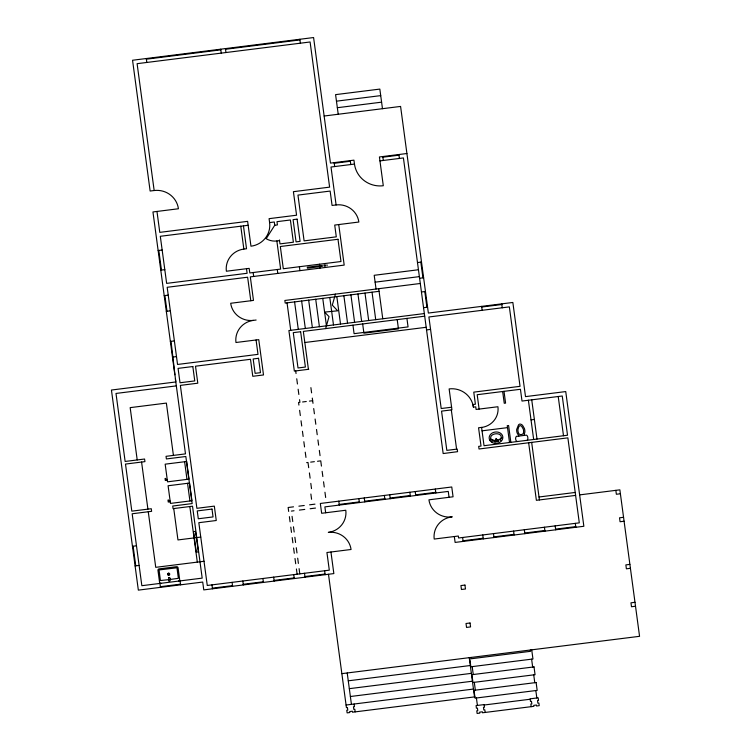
<?xml version="1.0" encoding="UTF-8"?>
<svg xmlns="http://www.w3.org/2000/svg" width="751" height="751" viewBox="0 0 751 751"><rect width="100%" height="100%" fill="white"/><g stroke="black" fill="none" stroke-linecap="round" stroke-linejoin="round"><path stroke-width="1.13" d="M167.858 574.271C167.68 573.079 169.707 573.088 169.529 574.271C168.947 576.167 166.224 573.379 169.529 574.055M495.594 441.776L495.848 439.335L496.599 439.241L497.491 441.541L495.594 441.776L495.801 439.757L496.758 439.635L497.491 441.541M325.652 328.6L329.041 316.65L324.601 312.097L337.668 310.811L332.308 305.122L335.425 294.129M518.659 426.953L517.937 429.656A8.017 7.81 2.8 0 0 518.321 432.52C518.443 435.787 524.339 435.064 523.597 431.863A8.017 7.81 2.8 0 0 523.212 428.99L521.804 426.549A2.779 2.713 2.8 0 0 520.086 425.592A2.779 2.713 2.8 0 0 518.678 426.953M523.982 435.43L524.865 432.069A10.026 9.772 2.8 0 0 524.386 428.483L522.64 425.451A4.75 4.628 2.8 0 0 522.02 424.878L521.579 424.578A3.595 3.502 2.8 0 0 519.87 424.052A3.53 3.436 2.8 0 0 518.547 424.803L516.679 429.45A10.026 9.772 2.8 0 0 517.157 433.036L518.903 436.068M496.683 439.363L496.073 438.453L495.829 439.495M156.978 211.453L159.785 232.369L247.623 221.357L250.965 246.206A21.638 21.094 2.8 0 0 269.609 222.587L274.303 222.005L274.744 225.272L266.183 238.696A16.231 15.818 2.8 0 0 276.856 240.968L279.532 240.63M491.727 441.841L493.229 440.208M492.421 440.189L492.553 440.02A6.29 6.13 2.8 0 0 494.233 440.386L495.735 440.405M499.368 439.438L501.246 440.649M516.519 436.369C514.979 437.157 515.477 441.175 517.214 441.541M527.146 440.293C528.3 439.739 528.122 435.683 526.451 435.129L516.435 436.387M490.375 439.222L490.76 439.288A2.938 2.863 2.8 0 0 492.168 440.283M496.993 440.246L498.439 439.861A6.29 6.13 2.8 0 0 499.941 439.1A3.783 3.689 2.8 0 0 501.011 437.974A1.549 1.502 2.8 0 0 501.208 437.007L501.133 436.472A2.253 2.197 2.8 0 0 500.626 435.345A3.952 3.858 2.8 0 0 499.302 434.341A5.689 5.548 2.8 0 0 497.603 433.843A8.083 7.876 2.8 0 0 493.454 434.369A5.689 5.548 2.8 0 0 491.943 435.261A3.952 3.858 2.8 0 0 490.919 436.556A2.253 2.197 2.8 0 0 490.722 437.777L490.797 438.312A1.549 1.502 2.8 0 0 491.248 439.194A3.783 3.689 2.8 0 0 492.581 440.02M146.389 59.179L220.813 49.848M225.507 49.266L299.931 39.925M336.467 101.169L380.719 95.621M337.34 107.712L381.592 102.164M324.141 116.02L400.583 106.426L428.361 313.054L512.849 302.465L525.512 396.622L565.738 391.571L583.856 526.273L455.115 542.419L454.327 536.533M406.911 153.514L379.424 156.959L383.292 185.732A25.703 25.046 2.8 0 1 354.472 164.075L331.003 167.022L336.101 204.948A20.286 19.779 2.8 0 1 358.856 222.033L334.711 225.065L336.298 236.837L304.108 240.874L297.959 195.1L330.14 191.064L332.073 205.445L336.101 204.948M334.251 163.286L350.341 161.268M382.86 157.194L398.95 155.175M379.95 160.883L403.418 157.935L443.165 453.548L457.575 451.68L457.218 449.07L446.826 450.375L441.55 411.135L451.942 409.839L449.136 388.915A21.638 21.094 2.8 0 1 473.402 407.145L475.749 406.854L476.096 409.464L497.932 406.732A18.982 18.503 2.8 0 1 481.588 427.441M174.842 374.768L152.951 211.951L178.428 208.759A21.638 21.094 2.8 0 0 154.162 190.529L150.134 191.026L132.551 60.249L313.589 37.55L330.468 163.098L353.937 160.151L354.472 164.075M248.149 225.281L160.31 236.293L166.647 283.38L247.107 273.289L246.488 268.708M274.744 225.272L277.419 224.934L276.988 221.667L290.393 219.987L293.388 242.216L279.973 243.897L279.447 239.973M158.142 250.534L162.16 250.027M276.856 240.968L280.63 269.083L249.792 272.951L249.172 268.37L226.38 271.233A20.286 19.779 2.8 0 1 243.85 249.088L246.535 248.759L243.455 225.873M160.78 270.153L164.798 269.647M320.264 265.61L307.3 267.234L307.431 268.21L320.395 266.586M320.743 265.544L321.221 265.488M321.757 265.422L322.273 265.356M323.841 265.159L324.516 265.075M324.976 265.019L325.549 264.943M326.967 264.765L327.098 265.751M320.874 266.53L321.353 266.464M321.888 266.398L322.404 266.333M323.981 266.136L324.648 266.051M325.108 265.995L325.69 265.929M417.481 262.559L421.508 262.052M164.206 295.65L168.224 295.143M418.448 269.75L374.195 275.298L376.044 289.032M375.115 282.169L419.377 276.621M419.593 278.255L423.62 277.748M166.318 311.346L170.336 310.839M420.297 283.484L284.854 300.466L285.202 303.085L379.077 291.313M421.442 291.979L425.46 291.482M338.739 224.558L344.193 265.103L250.318 276.875L253.481 300.409L230.688 303.273A20.286 19.779 2.8 0 0 253.434 320.367L256.119 320.029M423.545 307.675L427.572 307.168M170.355 341.423L174.382 340.916M424.343 313.561L288.9 330.543L294.345 371.088L308.764 369.276M481.72 307.028L501.828 304.512M424.69 316.18L303.329 331.398L308.426 369.323M172.467 357.119L176.494 356.612M304.822 342.512L426.183 327.295M426.54 329.905L430.558 329.407M176.335 385.883L115.992 393.449L125.135 461.461L144.577 459.021L144.934 461.63L125.492 464.071L131.819 511.149L151.261 508.718L151.618 511.328L132.167 513.768L141.845 585.696L202.188 578.129L192.519 506.202L173.068 508.643L172.721 506.024L192.162 503.583L185.835 456.505L166.393 458.945L166.037 456.326L185.478 453.886L175.368 378.692M302.597 401.973L306.277 401.503M309.44 401.109L312.651 400.705M451.595 407.22L441.203 408.525L428.896 316.978L509.356 306.887L520.039 386.333L473.768 392.135L475.402 404.235L473.055 404.526L473.402 407.145M531.023 419.865L534.374 419.443M482.039 430.83L507.516 427.638M167.238 479.56L165.896 479.729L165.718 478.425L165.051 478.509L165.314 480.471L167.323 480.218M306.661 462.635L307.994 462.466L308.699 467.695M310.679 462.128L314.369 461.668M317.532 461.264L320.743 460.861L321.447 466.099M170.167 501.133L168.825 501.302L168.646 499.997L167.98 500.082L168.243 502.043L170.252 501.79M293.51 506.831L288.149 507.507L288.675 511.431M298.879 506.165L304.239 505.489M309.6 504.813L314.969 504.146M339.208 504.428L359.325 501.903M364.686 501.236L384.803 498.711M390.173 498.035L410.281 495.51M415.65 494.843L435.768 492.318M291.36 511.093L294.035 510.755M299.405 510.079L304.765 509.413M310.135 508.737L315.495 508.07M200.761 537.078L177.959 539.941L173.744 508.558M132.458 546.315L136.475 545.808M539.002 496.993L575.21 492.449M575.613 495.397L536.383 500.316L528.648 442.771M579.631 494.89L619.866 489.84L639.561 636.313L341.855 673.647M620.392 493.764L616.364 494.271L615.839 490.347M253.434 320.367A20.286 19.779 2.8 0 0 235.964 342.503L258.757 339.649L263.507 374.956L252.777 376.298L250.487 359.297L195.504 366.197L197.795 383.198L180.362 385.385L196.893 508.314L214.326 506.127L216.26 520.509L198.827 522.696L207.267 585.47L329.304 570.169L326.929 552.511L351.064 549.488A20.286 19.779 2.8 0 0 328.309 532.393A20.286 19.779 2.8 0 0 345.789 510.248L321.653 513.28L320.33 503.47L451.755 486.986L453.069 496.796L428.934 499.828A20.286 19.779 2.8 0 0 451.689 516.923L452.355 516.838M135.096 565.925L139.113 565.428M204.009 561.279L155.739 567.334L148.266 511.75M623.555 517.308L619.537 517.814L620.063 521.738L624.081 521.232M463.076 540.758L483.184 538.232M493.914 536.89L514.031 534.365M524.761 533.022L544.879 530.497M555.599 529.155L575.717 526.629M168.984 579.612L160.432 580.551L159.062 569.953L176.973 567.775L178.362 578.336L169.857 579.5M160.385 586.691L180.503 584.175M212.402 588.146L232.519 585.63M243.24 584.278L263.357 581.762M274.087 580.41L294.204 577.894M304.934 576.543L325.042 574.027M629.882 564.386L625.865 564.893L626.39 568.817L630.418 568.31M634.989 602.311L630.962 602.818L631.488 606.742L635.515 606.235M348.267 680.819L470.304 665.517M349.328 688.667L471.356 673.365M350.379 696.515L472.417 681.213M346.07 705.029L473.468 689.061M474.895 696.862L352.491 712.211L352.36 711.225L349.675 711.563L349.806 712.539L347.122 712.877L346.774 710.268L347.779 710.136L347.431 707.526L346.427 707.649L328.487 574.262M484.17 705.011L530.187 699.237M501.856 437.786L501.565 437.88A2.938 2.863 2.8 0 1 500.41 439.251M558.218 396.509L563.494 435.74M575.275 523.363L575.81 527.286M555.167 525.888L555.693 529.812M531.736 399.832L537.012 439.063M528.385 400.245L533.661 439.485M544.437 527.23L544.963 531.154M531.661 442.395L539.406 499.931M501.743 303.855L502.269 307.779M524.32 529.755L524.846 533.679M504.005 391.337L505.583 403.109L504.25 403.278L502.663 391.506M510.858 442.339L508.596 425.507L507.254 425.676L509.525 442.508M531.717 649.84L532.957 658.993L470.849 666.785L469.619 657.623M530.384 650.009L530.553 651.314L471.13 658.768L470.961 657.454M531.614 659.162L532.675 667.066M533.726 674.858L534.778 682.697M535.829 690.544L536.834 697.979M513.59 531.098L514.116 535.022M481.626 306.38L482.151 310.304M531.182 706.672L530.835 704.053L531.839 703.931L531.483 701.312L530.478 701.443L530.131 698.824L538.176 697.82L538.523 700.43L537.519 700.561L537.876 703.171L538.88 703.049L539.227 705.658L536.543 705.996L536.411 705.02L533.736 705.358L533.867 706.334L482.489 712.774L482.358 711.798L479.673 712.136L479.805 713.112L477.12 713.45L476.772 710.831L477.777 710.709L477.429 708.09L476.425 708.221L476.068 705.602L484.113 704.598L484.47 707.207L483.466 707.339L483.813 709.948L484.817 709.826L485.174 712.446M479.119 409.088L477.185 394.707L520.434 389.281L522.011 401.053L562.246 396.002L567.521 435.233L484.038 445.709L481.579 427.394L478.565 427.779L481.025 446.085L478.678 446.376L479.025 448.995L567.869 437.852L579.303 522.856L458.608 537.988L458.345 536.026L434.209 539.058A20.286 19.779 2.8 0 1 451.689 516.923M493.473 533.623L494.008 537.547M482.752 534.965L483.278 538.889M451.313 409.915L456.589 449.145M462.635 537.491L463.16 541.415M420.832 262.137L422.944 277.832M424.794 291.566L426.906 307.253M472.191 666.616L473.252 674.52M474.303 682.312L475.355 690.15M476.406 697.998L477.411 705.433M449.051 497.303L448.253 491.417L324.883 506.887L325.671 512.773M469.244 657.669L474.519 696.9M398.865 154.518L399.391 158.442M435.327 489.051L435.852 492.975M382.475 108.698L379.837 89.087L335.584 94.635L338.222 114.246M406.92 318.405L408.065 326.901L354.087 333.679L352.951 325.174M382.775 156.537L383.301 160.461M397.204 319.626L398.443 328.863L363.916 333.191L362.667 323.953M415.209 491.576L415.735 495.491M409.849 492.243L410.375 496.167M378.729 288.694L382.766 318.771M372.036 292.195L375.725 319.654M350.248 160.611L350.783 164.535M364.995 293.078L368.685 320.536M389.731 494.768L390.257 498.692M357.955 293.96L361.644 321.419M384.362 495.444L384.897 499.359M334.157 162.629L334.683 166.553M350.914 294.843L354.603 322.31M343.874 295.725L347.563 323.193M364.254 497.96L364.779 501.884M336.833 296.607L340.522 324.075M299.846 39.277L300.372 43.201M358.884 498.636L359.41 502.56M329.792 297.49L333.491 324.958M319.522 264.202L320.048 268.126M322.752 298.372L326.45 325.84M315.711 299.255L319.41 326.723M338.767 501.161L339.302 505.085M308.67 300.137L312.369 327.605M299.405 266.727L299.931 270.651M301.63 301.02L305.328 328.487M354.115 704.025L354.472 706.644L353.468 706.766L353.815 709.385L354.819 709.254L355.176 711.873M310.895 387.629L311.599 392.857M312.294 398.096L312.998 403.325M313.702 408.553L314.406 413.782M315.11 419.02L315.814 424.249M316.518 429.478L317.222 434.707M317.926 439.936L318.631 445.174M319.335 450.403L320.039 455.632M322.141 471.328L322.846 476.556M323.55 481.785L324.254 487.023M324.958 492.252L325.662 497.481M330.947 552.004L333.848 573.586L203.774 589.901L202.714 582.053L138.344 590.126L111.439 390.032L175.809 381.959L171.031 341.339M347.215 672.971L351.43 704.363M294.589 301.902L298.288 329.37M324.61 570.751L325.136 574.675M287.042 302.85L290.731 330.318M295.687 370.919L296.044 373.538M296.748 378.767L297.452 383.996M298.147 389.225L298.851 394.463M299.555 399.692L299.912 402.301L298.569 402.47L298.917 405.089M309.403 472.923L310.107 478.152M310.811 483.391L311.515 488.619M299.621 410.318L300.325 415.547M301.029 420.785L301.733 426.014M302.437 431.243L303.141 436.472M303.845 441.71L304.549 446.939M305.253 452.168L305.957 457.397M310.876 494.017L311.581 499.246M277.279 269.506L277.804 273.43M269.609 222.587L269.083 218.663L296.57 215.218L293.406 191.683L329.614 187.14L310.097 41.981L137.104 63.675L154.162 190.529M304.493 573.276L305.019 577.2M292.064 516.322L292.759 521.551M293.463 526.789L294.167 532.018M294.871 537.247L295.575 542.475M296.279 547.714L296.983 552.943M297.687 558.171L298.391 563.4M299.095 568.638L299.799 573.867M289.379 516.66L290.083 521.889M290.787 527.127L291.491 532.356M292.195 537.585L292.89 542.813M293.594 548.042L294.298 553.28M295.002 558.509L295.706 563.738M296.41 568.967L297.114 574.205M225.422 48.608L225.948 52.532M253.143 272.529L253.669 276.452M293.763 574.618L294.289 578.542M220.728 49.2L221.254 53.114M240.78 226.211L243.85 249.088M250.796 300.747L247.633 277.213L167.173 287.295L177.546 364.46L258.006 354.369L256.072 339.978M273.646 577.143L274.171 581.067M262.916 578.486L263.451 582.41M242.808 581.011L243.333 584.935M232.078 582.354L232.603 586.278M146.295 58.531L146.821 62.455M211.96 584.879L212.486 588.803M158.808 250.449L161.446 270.069M164.873 295.565L166.985 311.261M195.56 531.398L193.551 531.652M195.748 532.788L195.823 533.304M195.87 533.708L195.936 534.186M196.002 534.665L196.067 535.153M196.133 535.641L196.199 536.12M196.264 536.618L196.34 537.19M196.405 537.632L198.32 551.882L196.302 552.135L194.387 537.885M184.615 461.743L186.98 479.391M187.543 483.315L189.919 500.964M193.739 533.041L193.805 533.557M193.861 533.952L193.927 534.44M193.993 534.919L194.058 535.407M194.124 535.895L194.19 536.374M194.256 536.862L194.331 537.444M189.834 506.54L197.306 562.114M173.415 455.406L166.375 403.09L130.167 407.633L137.208 459.941M180.062 580.898L180.587 584.822M168.59 573.351L168.806 574.984M159.944 583.424L160.47 587.348M141.582 462.053L147.909 509.131M133.124 546.23L135.762 565.841M161.061 583.264A1.352 1.314 2.8 0 1 159.541 582.128L157.954 570.356A1.352 1.314 2.8 0 1 159.118 568.882L176.56 566.695A1.352 1.314 2.8 0 1 178.071 567.831L179.658 579.603A1.352 1.314 2.8 0 1 178.494 581.077M168.825 577.557C167.548 586.109 173.115 577.716 168.825 577.557M494.158 441.447C495.472 443.034 495.069 439.729 494.167 441.41M494.327 441.457L495.003 441.504L494.327 441.438M497.81 440.987C499.068 442.583 498.777 439.335 497.81 440.921M497.969 440.997L498.645 441.044L497.979 440.978M297.096 219.142L293.078 219.649L296.063 241.878L300.09 241.371L297.096 219.142M337.988 239.278L280.33 246.516L283.315 268.745L340.982 261.517L337.988 239.278M300.644 331.735L293.275 332.655L298.016 367.971L305.394 367.042L300.644 331.735M192.829 366.535L178.071 368.384L180.005 382.766L194.762 380.917L192.829 366.535M258.541 358.293L253.171 358.959L255.105 373.35L260.475 372.674L258.541 358.293M186.624 461.49L165.164 464.174L167.539 481.832L188.999 479.138L186.624 461.49M189.552 483.062L168.093 485.747L170.468 503.405L191.927 500.72L189.552 483.062M211.998 509.075L197.241 510.924L198.302 518.772L213.049 516.923L211.998 509.075M464.944 585.076L460.917 585.573L461.443 589.497L465.47 588.991L464.944 585.076M470.042 622.992L466.014 623.499L466.54 627.423L470.567 626.916L470.042 622.992M534.017 666.897L471.91 674.689L472.961 682.481L535.059 674.689L534.017 666.897M536.12 682.528L474.012 690.319L475.073 698.167L537.172 690.376L536.12 682.528M489.999 440.555A5.97 5.82 2.8 0 0 491.736 442.236A6.89 6.712 2.8 0 0 494.055 443.165A8.054 7.857 2.8 0 0 499.349 442.508A6.89 6.712 2.8 0 0 501.339 441.034A5.97 5.82 2.8 0 0 502.579 438.978A4.947 4.825 2.8 0 0 502.015 434.773A5.97 5.82 2.8 0 0 500.269 433.092A6.89 6.712 2.8 0 0 497.951 432.154A8.054 7.857 2.8 0 0 492.665 432.82A6.89 6.712 2.8 0 0 490.666 434.294A5.97 5.82 2.8 0 0 489.427 436.35A4.947 4.825 2.8 0 0 489.999 440.555M168.074 574.947A1.014 0.986 2.8 0 0 169.698 574.299A1.014 0.986 2.8 0 0 168.308 573.248A1.014 0.986 2.8 0 0 168.074 574.947"/></g></svg>
